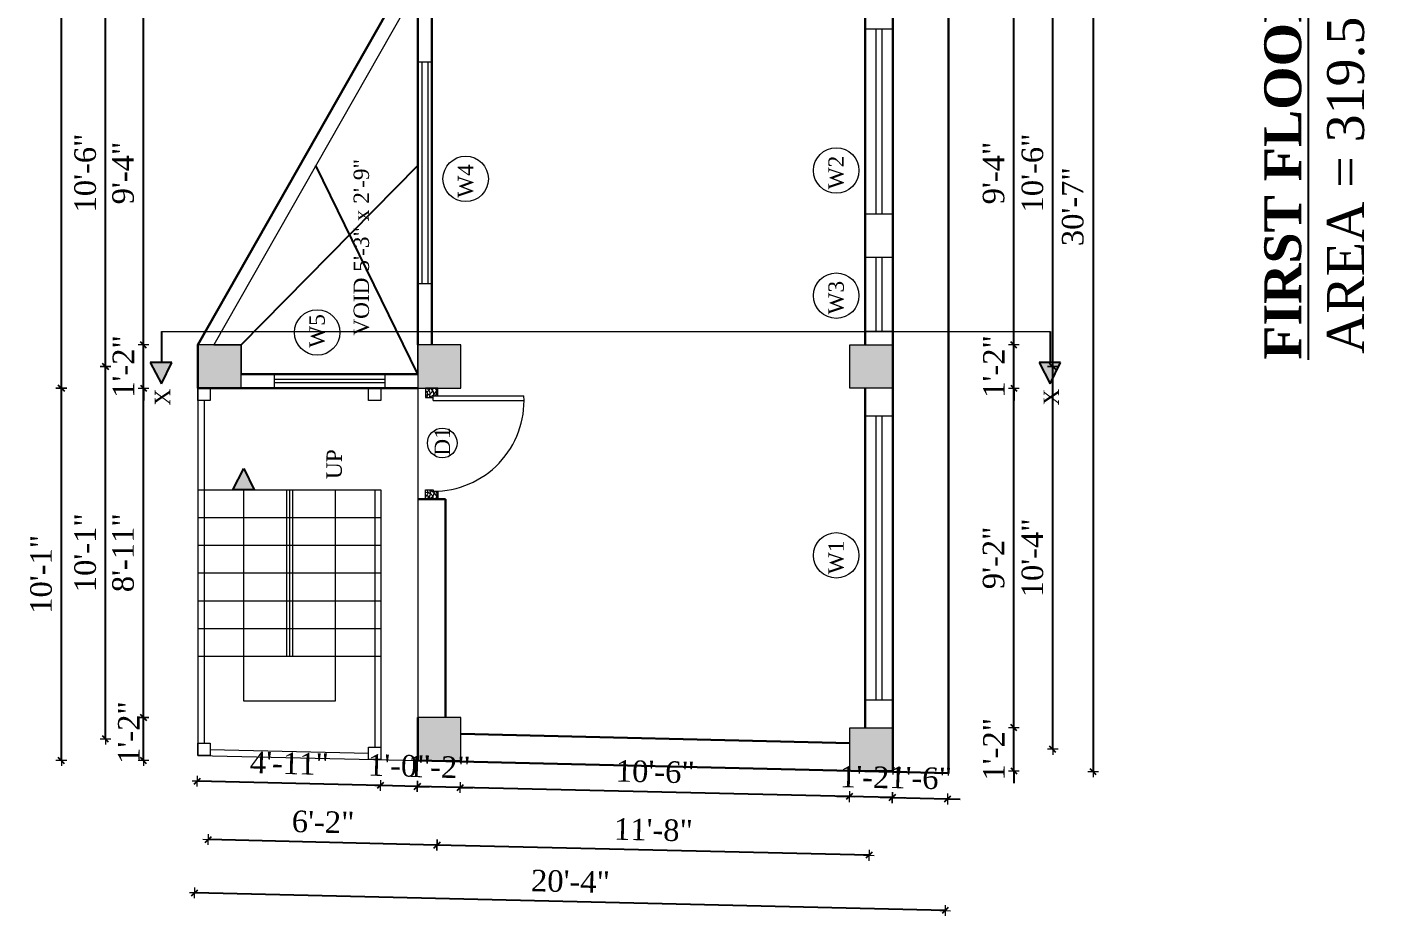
# Model space of a CAD drawing. Header units: inches. Extents: x 151827 to 346502, y -56182 to -23217.
# Drawn here: x 165672.1 to 166110.1, y -24464.6 to -24176.1 of the extents above; entities that cross this region are included whole.
import ezdxf

# ---------------------------------------------------------------- set-up
doc = ezdxf.new("R2010")
doc.units = ezdxf.units.IN
doc.header["$LTSCALE"] = 5
doc.header["$MEASUREMENT"] = 0
for name, color, linetype, lineweight in [('A-WALL', 7, 'Continuous', 9), ('Dimension', 7, 'Continuous', 18), ('DOOR', 62, 'Continuous', 0), ('Dw', 2, 'Continuous', 18)]:
    doc.layers.add(name, color=color, linetype=linetype, lineweight=lineweight)
doc.layers.add('dim line', color=7, linetype='Continuous', lineweight=15, true_color=0xfab2b2)
doc.layers.add('TEXT', color=6, linetype='Continuous')
doc.layers.add('WALL', color=7, linetype='Continuous')
doc.styles.add('ordinary', font='times.ttf')
doc.dimstyles.new('Copy of 96', dxfattribs={"dimtxt": 7, "dimasz": 4, "dimexe": 0.5, "dimexo": 0.5, "dimgap": 3, "dimtad": 1, "dimdec": 1, "dimzin": 11, "dimdsep": 46, "dimlunit": 4, "dimtxsty": 'ordinary', "dimblk": 'OBLIQUE', "dimcen": 0.09, "dimse1": 1, "dimse2": 1, "dimclrt": 6, "dimazin": 0, "dimtfac": 1, "dimtdec": 1, "dimtix": 1, "dimtmove": 2, "dimatfit": 3, "dimldrblk": 'leader', "dimfxl": 0.5, "dimfxlon": 1, "dimtolj": 1, "dimtzin": 0, "dimarcsym": 0})

# ---------------------------------------------------------------- blocks, each defined once
blk = doc.blocks.new('oblique')
at = {"color": 0, "lineweight": -2}
blk.add_line((0.25, 0.25), (-0.25, -0.25), dxfattribs=at)
at = {"layer": 'dim line', "lineweight": 9}
for p, q in [((-0.4375, 0), (0.4375, 0)), ((0, 0.4375), (0, -0.4375))]:
    blk.add_line(p, q, dxfattribs=at)
blk = doc.blocks.new('*D2161')
at = {"layer": 'A-WALL', "color": 0, "lineweight": -2, "ltscale": 5, "transparency": 16777216}
blk.add_line((165798.99, -23988.79), (165741.6, -23988.79), dxfattribs=at)
at = {"layer": 'Defpoints', "color": 0, "ltscale": 5, "transparency": 16777216}
for p in [(165741.6, -23988.79), (165798.99, -24153.67), (165741.6, -24279.24)]:
    blk.add_point(p, dxfattribs=at)
at = {"layer": 'A-WALL', "color": 0, "lineweight": -2, "ltscale": 5, "transparency": 16777216, "xscale": 4, "yscale": 4, "zscale": 4, "rotation": 180}
blk.add_blockref('oblique', (165741.6, -23988.79), dxfattribs=at)
at = {"layer": 'A-WALL', "color": 0, "lineweight": -2, "ltscale": 5, "transparency": 16777216, "xscale": 4, "yscale": 4, "zscale": 4}
blk.add_blockref('oblique', (165798.99, -23988.79), dxfattribs=at)
at = {"layer": 'A-WALL', "color": 6, "ltscale": 5, "transparency": 16777216, "insert": (165770.3, -23982.22), "char_height": 7, "attachment_point": 5, "style": 'ordinary'}
blk.add_mtext('\\A1;4\'-9"', dxfattribs=at)
blk = doc.blocks.new('_OBLIQUE')
at = {"color": 0, "linetype": 'ByBlock'}
blk.add_line((-0.5, -0.5), (0.5, 0.5), dxfattribs=at)
blk = doc.blocks.new('leader')
at = {"layer": 'Dimension'}
for p, q in [((0, -4.33), (0, 4.33)), ((-4.42, 0), (4.42, 0))]:
    blk.add_line(p, q, dxfattribs=at)
blk = doc.blocks.new('*D2162')
at = {"layer": 'A-WALL', "color": 0, "lineweight": -2, "ltscale": 5, "transparency": 16777216}
for p, q in [((165727.6, -23988.79), (165723.6, -23988.79)), ((165741.6, -23988.79), (165727.6, -23988.79)), ((165741.6, -23988.79), (165745.6, -23988.79))]:
    blk.add_line(p, q, dxfattribs=at)
at = {"layer": 'Defpoints', "color": 0, "ltscale": 5, "transparency": 16777216}
for p in [(165727.6, -23988.79), (165727.6, -24279.24), (165741.6, -24279.24)]:
    blk.add_point(p, dxfattribs=at)
at = {"layer": 'A-WALL', "color": 0, "lineweight": -2, "ltscale": 5, "transparency": 16777216, "xscale": 4, "yscale": 4, "zscale": 4}
blk.add_blockref('oblique', (165727.6, -23988.79), dxfattribs=at)
at = {"layer": 'A-WALL', "color": 0, "lineweight": -2, "ltscale": 5, "transparency": 16777216, "xscale": 4, "yscale": 4, "zscale": 4, "rotation": 180}
blk.add_blockref('oblique', (165741.6, -23988.79), dxfattribs=at)
at = {"layer": 'A-WALL', "color": 6, "ltscale": 5, "transparency": 16777216, "insert": (165734.6, -23982.29), "char_height": 7, "attachment_point": 5, "style": 'ordinary'}
blk.add_mtext('\\A1;1\'-2"', dxfattribs=at)
blk = doc.blocks.new('*D2165')
at = {"layer": 'A-WALL', "color": 0, "lineweight": -2, "ltscale": 5, "transparency": 16777216}
blk.add_line((165805.99, -23973.84), (165734.6, -23973.84), dxfattribs=at)
at = {"layer": 'Defpoints', "color": 0, "ltscale": 5, "transparency": 16777216}
for p in [(165734.6, -23973.84), (165805.99, -24160.67), (165734.6, -24286.24)]:
    blk.add_point(p, dxfattribs=at)
at = {"layer": 'A-WALL', "color": 0, "lineweight": -2, "ltscale": 5, "transparency": 16777216, "xscale": 4, "yscale": 4, "zscale": 4, "rotation": 180}
blk.add_blockref('oblique', (165734.6, -23973.84), dxfattribs=at)
at = {"layer": 'A-WALL', "color": 0, "lineweight": -2, "ltscale": 5, "transparency": 16777216, "xscale": 4, "yscale": 4, "zscale": 4}
blk.add_blockref('oblique', (165805.99, -23973.84), dxfattribs=at)
at = {"layer": 'A-WALL', "color": 6, "ltscale": 5, "transparency": 16777216, "insert": (165770.3, -23967.27), "char_height": 7, "attachment_point": 5, "style": 'ordinary'}
blk.add_mtext('\\A1;5\'-11"', dxfattribs=at)
blk = doc.blocks.new('*D2166')
at = {"layer": 'A-WALL', "color": 0, "lineweight": -2, "ltscale": 50, "transparency": 16777216}
blk.add_line((165709.88, -24414.12), (165709.88, -24400.12), dxfattribs=at)
at = {"layer": 'Defpoints', "color": 0, "ltscale": 50, "transparency": 16777216}
for p in [(165709.88, -24400.12), (165798.99, -24400.12), (165798.99, -24414.12)]:
    blk.add_point(p, dxfattribs=at)
at = {"layer": 'A-WALL', "color": 0, "lineweight": -2, "ltscale": 50, "transparency": 16777216, "xscale": 4, "yscale": 4, "zscale": 4}
for p, rotation in [((165709.88, -24400.12), 90), ((165709.88, -24414.12), 270)]:
    blk.add_blockref('oblique', p, dxfattribs=dict(at, rotation=rotation))
at = {"layer": 'A-WALL', "color": 6, "ltscale": 50, "transparency": 16777216, "insert": (165705.13, -24405.03), "char_height": 7, "attachment_point": 5, "rotation": 90, "style": 'ordinary'}
blk.add_mtext('\\A1;1\'-2"', dxfattribs=at)
blk = doc.blocks.new('*D2167')
at = {"layer": 'A-WALL', "color": 0, "lineweight": -2, "ltscale": 5, "transparency": 16777216}
blk.add_line((165709.88, -24400.12), (165709.88, -24293.24), dxfattribs=at)
at = {"layer": 'Defpoints', "color": 0, "ltscale": 5, "transparency": 16777216}
for p in [(165709.88, -24293.24), (165727.6, -24293.24), (165798.99, -24400.12)]:
    blk.add_point(p, dxfattribs=at)
at = {"layer": 'A-WALL', "color": 0, "lineweight": -2, "ltscale": 5, "transparency": 16777216, "xscale": 4, "yscale": 4, "zscale": 4}
for p, rotation in [((165709.88, -24293.24), 90), ((165709.88, -24400.12), 270)]:
    blk.add_blockref('oblique', p, dxfattribs=dict(at, rotation=rotation))
at = {"layer": 'A-WALL', "color": 6, "ltscale": 5, "transparency": 16777216, "insert": (165703.31, -24346.68), "char_height": 7, "attachment_point": 5, "rotation": 90, "style": 'ordinary'}
blk.add_mtext('\\A1;8\'-11"', dxfattribs=at)
blk = doc.blocks.new('*D2168')
at = {"layer": 'A-WALL', "color": 0, "lineweight": -2, "ltscale": 5, "transparency": 16777216}
for p, q in [((165709.88, -24279.24), (165709.88, -24275.24)), ((165709.88, -24293.24), (165709.88, -24279.24)), ((165709.88, -24293.24), (165709.88, -24297.24))]:
    blk.add_line(p, q, dxfattribs=at)
at = {"layer": 'Defpoints', "color": 0, "ltscale": 5, "transparency": 16777216}
for p in [(165709.88, -24279.24), (165727.6, -24279.24), (165727.6, -24293.24)]:
    blk.add_point(p, dxfattribs=at)
at = {"layer": 'A-WALL', "color": 0, "lineweight": -2, "ltscale": 5, "transparency": 16777216, "xscale": 4, "yscale": 4, "zscale": 4}
for p, rotation in [((165709.88, -24279.24), 270), ((165709.88, -24293.24), 90)]:
    blk.add_blockref('oblique', p, dxfattribs=dict(at, rotation=rotation))
at = {"layer": 'A-WALL', "color": 6, "ltscale": 5, "transparency": 16777216, "insert": (165703.38, -24286.24), "char_height": 7, "attachment_point": 5, "rotation": 90, "style": 'ordinary'}
blk.add_mtext('\\A1;1\'-2"', dxfattribs=at)
blk = doc.blocks.new('*D2169')
at = {"layer": 'A-WALL', "color": 0, "lineweight": -2, "ltscale": 5, "transparency": 16777216}
blk.add_line((165709.88, -24279.24), (165709.88, -24167.67), dxfattribs=at)
at = {"layer": 'Defpoints', "color": 0, "ltscale": 5, "transparency": 16777216}
for p in [(165709.88, -24167.67), (165798.99, -24167.67), (165727.6, -24279.24)]:
    blk.add_point(p, dxfattribs=at)
at = {"layer": 'A-WALL', "color": 0, "lineweight": -2, "ltscale": 5, "transparency": 16777216, "xscale": 4, "yscale": 4, "zscale": 4}
for p, rotation in [((165709.88, -24167.67), 90), ((165709.88, -24279.24), 270)]:
    blk.add_blockref('oblique', p, dxfattribs=dict(at, rotation=rotation))
at = {"layer": 'A-WALL', "color": 6, "ltscale": 5, "transparency": 16777216, "insert": (165703.3, -24223.45), "char_height": 7, "attachment_point": 5, "rotation": 90, "style": 'ordinary'}
blk.add_mtext('\\A1;9\'-4"', dxfattribs=at)
blk = doc.blocks.new('*D2173')
at = {"layer": 'A-WALL', "color": 0, "lineweight": -2, "ltscale": 5, "transparency": 16777216}
blk.add_line((165697.56, -24407.12), (165697.56, -24286.24), dxfattribs=at)
at = {"layer": 'Defpoints', "color": 0, "ltscale": 5, "transparency": 16777216}
for p in [(165697.56, -24286.24), (165805.99, -24286.24), (165805.99, -24407.12)]:
    blk.add_point(p, dxfattribs=at)
at = {"layer": 'A-WALL', "color": 0, "lineweight": -2, "ltscale": 5, "transparency": 16777216, "xscale": 4, "yscale": 4, "zscale": 4}
for p, rotation in [((165697.56, -24286.24), 90), ((165697.56, -24407.12), 270)]:
    blk.add_blockref('oblique', p, dxfattribs=dict(at, rotation=rotation))
at = {"layer": 'A-WALL', "color": 6, "ltscale": 5, "transparency": 16777216, "insert": (165691, -24346.68), "char_height": 7, "attachment_point": 5, "rotation": 90, "style": 'ordinary'}
blk.add_mtext('\\A1;10\'-1"', dxfattribs=at)
blk = doc.blocks.new('*D2174')
at = {"layer": 'A-WALL', "color": 0, "lineweight": -2, "ltscale": 5, "transparency": 16777216}
blk.add_line((165697.56, -24286.24), (165697.56, -24160.67), dxfattribs=at)
at = {"layer": 'Defpoints', "color": 0, "ltscale": 5, "transparency": 16777216}
for p in [(165697.56, -24160.67), (165805.99, -24160.67), (165805.99, -24286.24)]:
    blk.add_point(p, dxfattribs=at)
at = {"layer": 'A-WALL', "color": 0, "lineweight": -2, "ltscale": 5, "transparency": 16777216, "xscale": 4, "yscale": 4, "zscale": 4}
for p, rotation in [((165697.56, -24160.67), 90), ((165697.56, -24286.24), 270)]:
    blk.add_blockref('oblique', p, dxfattribs=dict(at, rotation=rotation))
at = {"layer": 'A-WALL', "color": 6, "ltscale": 5, "transparency": 16777216, "insert": (165691, -24223.45), "char_height": 7, "attachment_point": 5, "rotation": 90, "style": 'ordinary'}
blk.add_mtext('\\A1;10\'-6"', dxfattribs=at)
blk = doc.blocks.new('*D2176')
at = {"layer": 'A-WALL', "color": 0, "lineweight": -2, "ltscale": 5, "transparency": 16777216}
blk.add_line((165683.23, -24414.12), (165683.23, -24293.24), dxfattribs=at)
at = {"layer": 'Defpoints', "color": 0, "ltscale": 5, "transparency": 16777216}
for p in [(165683.23, -24293.24), (165727.6, -24293.24), (165798.99, -24414.12)]:
    blk.add_point(p, dxfattribs=at)
at = {"layer": 'A-WALL', "color": 0, "lineweight": -2, "ltscale": 5, "transparency": 16777216, "xscale": 4, "yscale": 4, "zscale": 4}
for p, rotation in [((165683.23, -24293.24), 90), ((165683.23, -24414.12), 270)]:
    blk.add_blockref('oblique', p, dxfattribs=dict(at, rotation=rotation))
at = {"layer": 'A-WALL', "color": 6, "ltscale": 5, "transparency": 16777216, "insert": (165676.67, -24353.68), "char_height": 7, "attachment_point": 5, "rotation": 90, "style": 'ordinary'}
blk.add_mtext('\\A1;10\'-1"', dxfattribs=at)
blk = doc.blocks.new('*D2177')
at = {"layer": 'A-WALL', "color": 0, "lineweight": -2, "ltscale": 5, "transparency": 16777216}
blk.add_line((165683.23, -24293.24), (165683.23, -24005.42), dxfattribs=at)
at = {"layer": 'Defpoints', "color": 0, "ltscale": 5, "transparency": 16777216}
for p in [(165683.23, -24005.42), (165883.26, -24005.42), (165727.6, -24293.24)]:
    blk.add_point(p, dxfattribs=at)
at = {"layer": 'A-WALL', "color": 0, "lineweight": -2, "ltscale": 5, "transparency": 16777216, "xscale": 4, "yscale": 4, "zscale": 4}
for p, rotation in [((165683.23, -24005.42), 90), ((165683.23, -24293.24), 270)]:
    blk.add_blockref('oblique', p, dxfattribs=dict(at, rotation=rotation))
at = {"layer": 'A-WALL', "color": 6, "ltscale": 5, "transparency": 16777216, "insert": (165676.67, -24149.33), "char_height": 7, "attachment_point": 5, "rotation": 90, "style": 'ordinary'}
blk.add_mtext('\\A1;24\'-0"', dxfattribs=at)
blk = doc.blocks.new('*D2179')
at = {"layer": 'A-WALL', "color": 0, "lineweight": -2, "ltscale": 5, "transparency": 16777216}
blk.add_line((165883.26, -23959.88), (165727.6, -23959.88), dxfattribs=at)
at = {"layer": 'Defpoints', "color": 0, "ltscale": 5, "transparency": 16777216}
for p in [(165727.6, -23959.88), (165883.26, -24005.42), (165727.6, -24279.24)]:
    blk.add_point(p, dxfattribs=at)
at = {"layer": 'A-WALL', "color": 0, "lineweight": -2, "ltscale": 5, "transparency": 16777216, "xscale": 4, "yscale": 4, "zscale": 4, "rotation": 180}
blk.add_blockref('oblique', (165727.6, -23959.88), dxfattribs=at)
at = {"layer": 'A-WALL', "color": 0, "lineweight": -2, "ltscale": 5, "transparency": 16777216, "xscale": 4, "yscale": 4, "zscale": 4}
blk.add_blockref('oblique', (165883.26, -23959.88), dxfattribs=at)
at = {"layer": 'A-WALL', "color": 6, "ltscale": 5, "transparency": 16777216, "insert": (165805.43, -23953.32), "char_height": 7, "attachment_point": 5, "style": 'ordinary'}
blk.add_mtext('\\A1;13\'-0"', dxfattribs=at)
blk = doc.blocks.new('*D2180')
at = {"layer": 'A-WALL', "color": 0, "lineweight": -2, "ltscale": 50, "transparency": 16777216}
for p, q in [((165992.52, -24403.45), (165992.52, -24399.45)), ((165992.52, -24417.45), (165992.52, -24403.45)), ((165992.52, -24417.45), (165992.52, -24421.45))]:
    blk.add_line(p, q, dxfattribs=at)
at = {"layer": 'Defpoints', "color": 0, "ltscale": 50, "transparency": 16777216}
for p in [(165953.27, -24403.45), (165992.52, -24403.45), (165953.27, -24417.45)]:
    blk.add_point(p, dxfattribs=at)
at = {"layer": 'A-WALL', "color": 0, "lineweight": -2, "ltscale": 50, "transparency": 16777216, "xscale": 4, "yscale": 4, "zscale": 4}
for p, rotation in [((165992.52, -24403.45), 270), ((165992.52, -24417.45), 90)]:
    blk.add_blockref('oblique', p, dxfattribs=dict(at, rotation=rotation))
at = {"layer": 'A-WALL', "color": 6, "ltscale": 50, "transparency": 16777216, "insert": (165986.02, -24410.45), "char_height": 7, "attachment_point": 5, "rotation": 90, "style": 'ordinary'}
blk.add_mtext('\\A1;1\'-2"', dxfattribs=at)
blk = doc.blocks.new('*D2181')
at = {"layer": 'A-WALL', "color": 0, "lineweight": -2, "ltscale": 5, "transparency": 16777216}
blk.add_line((165992.52, -24403.45), (165992.52, -24293.24), dxfattribs=at)
at = {"layer": 'Defpoints', "color": 0, "ltscale": 5, "transparency": 16777216}
for p in [(165953.27, -24293.24), (165992.52, -24293.24), (165953.27, -24403.45)]:
    blk.add_point(p, dxfattribs=at)
at = {"layer": 'A-WALL', "color": 0, "lineweight": -2, "ltscale": 5, "transparency": 16777216, "xscale": 4, "yscale": 4, "zscale": 4}
for p, rotation in [((165992.52, -24293.24), 90), ((165992.52, -24403.45), 270)]:
    blk.add_blockref('oblique', p, dxfattribs=dict(at, rotation=rotation))
at = {"layer": 'A-WALL', "color": 6, "ltscale": 5, "transparency": 16777216, "insert": (165985.95, -24348.34), "char_height": 7, "attachment_point": 5, "rotation": 90, "style": 'ordinary'}
blk.add_mtext('\\A1;9\'-2"', dxfattribs=at)
blk = doc.blocks.new('*D2182')
at = {"layer": 'A-WALL', "color": 0, "lineweight": -2, "ltscale": 5, "transparency": 16777216}
for p, q in [((165992.52, -24279.24), (165992.52, -24275.24)), ((165992.52, -24293.24), (165992.52, -24279.24)), ((165992.52, -24293.24), (165992.52, -24297.24))]:
    blk.add_line(p, q, dxfattribs=at)
at = {"layer": 'Defpoints', "color": 0, "ltscale": 5, "transparency": 16777216}
for p in [(165953.27, -24279.24), (165992.52, -24279.24), (165953.27, -24293.24)]:
    blk.add_point(p, dxfattribs=at)
at = {"layer": 'A-WALL', "color": 0, "lineweight": -2, "ltscale": 5, "transparency": 16777216, "xscale": 4, "yscale": 4, "zscale": 4}
for p, rotation in [((165992.52, -24279.24), 270), ((165992.52, -24293.24), 90)]:
    blk.add_blockref('oblique', p, dxfattribs=dict(at, rotation=rotation))
at = {"layer": 'A-WALL', "color": 6, "ltscale": 5, "transparency": 16777216, "insert": (165986.02, -24286.24), "char_height": 7, "attachment_point": 5, "rotation": 90, "style": 'ordinary'}
blk.add_mtext('\\A1;1\'-2"', dxfattribs=at)
blk = doc.blocks.new('*D2183')
at = {"layer": 'A-WALL', "color": 0, "lineweight": -2, "ltscale": 5, "transparency": 16777216}
blk.add_line((165992.52, -24279.24), (165992.52, -24167.67), dxfattribs=at)
at = {"layer": 'Defpoints', "color": 0, "ltscale": 5, "transparency": 16777216}
for p in [(165953.27, -24167.67), (165992.52, -24167.67), (165953.27, -24279.24)]:
    blk.add_point(p, dxfattribs=at)
at = {"layer": 'A-WALL', "color": 0, "lineweight": -2, "ltscale": 5, "transparency": 16777216, "xscale": 4, "yscale": 4, "zscale": 4}
for p, rotation in [((165992.52, -24167.67), 90), ((165992.52, -24279.24), 270)]:
    blk.add_blockref('oblique', p, dxfattribs=dict(at, rotation=rotation))
at = {"layer": 'A-WALL', "color": 6, "ltscale": 5, "transparency": 16777216, "insert": (165985.95, -24223.45), "char_height": 7, "attachment_point": 5, "rotation": 90, "style": 'ordinary'}
blk.add_mtext('\\A1;9\'-4"', dxfattribs=at)
blk = doc.blocks.new('*D2190')
at = {"layer": 'A-WALL', "color": 0, "lineweight": -2, "ltscale": 5, "transparency": 16777216}
blk.add_line((166005.14, -24410.45), (166005.14, -24286.24), dxfattribs=at)
at = {"layer": 'Defpoints', "color": 0, "ltscale": 5, "transparency": 16777216}
for p in [(165946.27, -24286.24), (166005.14, -24286.24), (165946.27, -24410.45)]:
    blk.add_point(p, dxfattribs=at)
at = {"layer": 'A-WALL', "color": 0, "lineweight": -2, "ltscale": 5, "transparency": 16777216, "xscale": 4, "yscale": 4, "zscale": 4}
for p, rotation in [((166005.14, -24286.24), 90), ((166005.14, -24410.45), 270)]:
    blk.add_blockref('oblique', p, dxfattribs=dict(at, rotation=rotation))
at = {"layer": 'A-WALL', "color": 6, "ltscale": 5, "transparency": 16777216, "insert": (165998.58, -24348.34), "char_height": 7, "attachment_point": 5, "rotation": 90, "style": 'ordinary'}
blk.add_mtext('\\A1;10\'-4"', dxfattribs=at)
blk = doc.blocks.new('*D2192')
at = {"layer": 'A-WALL', "color": 0, "lineweight": -2, "ltscale": 5, "transparency": 16777216}
blk.add_line((166005.14, -24286.24), (166005.14, -24160.67), dxfattribs=at)
at = {"layer": 'Defpoints', "color": 0, "ltscale": 5, "transparency": 16777216}
for p in [(165946.27, -24160.67), (166005.14, -24160.67), (165946.27, -24286.24)]:
    blk.add_point(p, dxfattribs=at)
at = {"layer": 'A-WALL', "color": 0, "lineweight": -2, "ltscale": 5, "transparency": 16777216, "xscale": 4, "yscale": 4, "zscale": 4}
for p, rotation in [((166005.14, -24160.67), 90), ((166005.14, -24286.24), 270)]:
    blk.add_blockref('oblique', p, dxfattribs=dict(at, rotation=rotation))
at = {"layer": 'A-WALL', "color": 6, "ltscale": 5, "transparency": 16777216, "insert": (165998.58, -24223.45), "char_height": 7, "attachment_point": 5, "rotation": 90, "style": 'ordinary'}
blk.add_mtext('\\A1;10\'-6"', dxfattribs=at)
blk = doc.blocks.new('*D2194')
at = {"layer": 'A-WALL', "color": 0, "lineweight": -2, "ltscale": 5, "transparency": 16777216}
blk.add_line((166018.24, -24050.98), (166018.24, -24417.78), dxfattribs=at)
at = {"layer": 'Defpoints', "color": 0, "ltscale": 5, "transparency": 16777216}
for p in [(165953.27, -24050.98), (165953.27, -24417.78), (166018.24, -24417.78)]:
    blk.add_point(p, dxfattribs=at)
at = {"layer": 'A-WALL', "color": 0, "lineweight": -2, "ltscale": 5, "transparency": 16777216, "xscale": 4, "yscale": 4, "zscale": 4}
for p, rotation in [((166018.24, -24050.98), 90), ((166018.24, -24417.78), 270)]:
    blk.add_blockref('oblique', p, dxfattribs=dict(at, rotation=rotation))
at = {"layer": 'A-WALL', "color": 6, "ltscale": 5, "transparency": 16777216, "insert": (166011.67, -24234.38), "char_height": 7, "attachment_point": 5, "rotation": 90, "style": 'ordinary'}
blk.add_mtext('\\A1;30\'-7"', dxfattribs=at)
blk = doc.blocks.new('*D2196')
at = {"layer": 'A-WALL', "color": 0, "lineweight": -2, "ltscale": 50, "transparency": 16777216}
for p, q in [((165939.07, -24425.81), (165935.07, -24425.72)), ((165953.07, -24426.14), (165939.07, -24425.81)), ((165953.07, -24426.14), (165957.07, -24426.24))]:
    blk.add_line(p, q, dxfattribs=at)
at = {"layer": 'Defpoints', "color": 0, "ltscale": 50, "transparency": 16777216}
for p in [(165939.27, -24417.45), (165953.27, -24417.78), (165939.07, -24425.81)]:
    blk.add_point(p, dxfattribs=at)
at = {"layer": 'A-WALL', "color": 0, "lineweight": -2, "ltscale": 50, "transparency": 16777216, "xscale": 4, "yscale": 4, "zscale": 4}
for p, rotation in [((165939.07, -24425.81), 358.6423816929428), ((165953.07, -24426.14), 178.6423816929429)]:
    blk.add_blockref('oblique', p, dxfattribs=dict(at, rotation=rotation))
at = {"layer": 'A-WALL', "color": 6, "ltscale": 50, "transparency": 16777216, "insert": (165946.23, -24419.48), "char_height": 7, "attachment_point": 5, "rotation": 358.6424, "style": 'ordinary'}
blk.add_mtext('\\A1;1\'-2"', dxfattribs=at)
blk = doc.blocks.new('*D2197')
at = {"layer": 'A-WALL', "color": 0, "lineweight": -2, "ltscale": 5, "transparency": 16777216}
blk.add_line((165939.07, -24425.81), (165812.78, -24422.82), dxfattribs=at)
at = {"layer": 'Defpoints', "color": 0, "ltscale": 5, "transparency": 16777216}
for p in [(165812.99, -24414.12), (165939.27, -24417.45), (165812.78, -24422.82)]:
    blk.add_point(p, dxfattribs=at)
at = {"layer": 'A-WALL', "color": 0, "lineweight": -2, "ltscale": 5, "transparency": 16777216, "xscale": 4, "yscale": 4, "zscale": 4}
for p, rotation in [((165812.78, -24422.82), 178.6423816934182), ((165939.07, -24425.81), 358.6423816934182)]:
    blk.add_blockref('oblique', p, dxfattribs=dict(at, rotation=rotation))
at = {"layer": 'A-WALL', "color": 6, "ltscale": 5, "transparency": 16777216, "insert": (165876.08, -24417.76), "char_height": 7, "attachment_point": 5, "rotation": 358.6424, "style": 'ordinary'}
blk.add_mtext('\\A1;10\'-6"', dxfattribs=at)
blk = doc.blocks.new('*D2198')
at = {"layer": 'A-WALL', "color": 0, "lineweight": -2, "ltscale": 5, "transparency": 16777216}
for p, q in [((165798.79, -24422.49), (165794.79, -24422.39)), ((165812.78, -24422.82), (165798.79, -24422.49)), ((165812.78, -24422.82), (165816.78, -24422.91))]:
    blk.add_line(p, q, dxfattribs=at)
at = {"layer": 'Defpoints', "color": 0, "ltscale": 5, "transparency": 16777216}
for p in [(165798.99, -24414.12), (165812.99, -24414.12), (165798.79, -24422.49)]:
    blk.add_point(p, dxfattribs=at)
at = {"layer": 'A-WALL', "color": 0, "lineweight": -2, "ltscale": 5, "transparency": 16777216, "xscale": 4, "yscale": 4, "zscale": 4}
for p, rotation in [((165798.79, -24422.49), 358.6423816934182), ((165812.78, -24422.82), 178.6423816934182)]:
    blk.add_blockref('oblique', p, dxfattribs=dict(at, rotation=rotation))
at = {"layer": 'A-WALL', "color": 6, "ltscale": 5, "transparency": 16777216, "insert": (165805.94, -24416.16), "char_height": 7, "attachment_point": 5, "rotation": 358.6424, "style": 'ordinary'}
blk.add_mtext('\\A1;1\'-2"', dxfattribs=at)
blk = doc.blocks.new('*D2199')
at = {"layer": 'A-WALL', "color": 0, "lineweight": -2, "ltscale": 5, "transparency": 16777216}
blk.add_line((165945.45, -24444.85), (165805.17, -24441.52), dxfattribs=at)
at = {"layer": 'Defpoints', "color": 0, "ltscale": 5, "transparency": 16777216}
for p in [(165805.99, -24407.12), (165946.27, -24410.45), (165805.17, -24441.52)]:
    blk.add_point(p, dxfattribs=at)
at = {"layer": 'A-WALL', "color": 0, "lineweight": -2, "ltscale": 5, "transparency": 16777216, "xscale": 4, "yscale": 4, "zscale": 4}
for p, rotation in [((165805.17, -24441.52), 178.6423816929977), ((165945.45, -24444.85), 358.6423816929977)]:
    blk.add_blockref('oblique', p, dxfattribs=dict(at, rotation=rotation))
at = {"layer": 'A-WALL', "color": 6, "ltscale": 5, "transparency": 16777216, "insert": (165875.47, -24436.63), "char_height": 7, "attachment_point": 5, "rotation": 358.6424, "style": 'ordinary'}
blk.add_mtext('\\A1;11\'-8"', dxfattribs=at)
blk = doc.blocks.new('*D2200')
at = {"layer": 'A-WALL', "color": 0, "lineweight": -2, "ltscale": 5, "transparency": 16777216}
for p, q in [((165786.79, -24422.2), (165782.79, -24422.11)), ((165798.79, -24422.49), (165786.79, -24422.2)), ((165798.79, -24422.49), (165802.79, -24422.58))]:
    blk.add_line(p, q, dxfattribs=at)
at = {"layer": 'Defpoints', "color": 0, "ltscale": 5, "transparency": 16777216}
for p in [(165786.99, -24413.84), (165798.99, -24414.12), (165786.79, -24422.2)]:
    blk.add_point(p, dxfattribs=at)
at = {"layer": 'A-WALL', "color": 0, "lineweight": -2, "ltscale": 5, "transparency": 16777216, "xscale": 4, "yscale": 4, "zscale": 4}
for p, rotation in [((165786.79, -24422.2), 358.6423816934182), ((165798.79, -24422.49), 178.6423816934182)]:
    blk.add_blockref('oblique', p, dxfattribs=dict(at, rotation=rotation))
at = {"layer": 'A-WALL', "color": 6, "ltscale": 5, "transparency": 16777216, "insert": (165792.94, -24415.79), "char_height": 7, "attachment_point": 5, "rotation": 358.6424, "style": 'ordinary'}
blk.add_mtext('\\A1;1\'-0"', dxfattribs=at)
blk = doc.blocks.new('*D2201')
at = {"layer": 'A-WALL', "color": 0, "lineweight": -2, "ltscale": 5, "transparency": 16777216}
for p, q in [((165953.07, -24426.14), (165949.07, -24426.05)), ((165953.07, -24426.14), (165971.07, -24426.57)), ((165971.07, -24426.57), (165975.07, -24426.67))]:
    blk.add_line(p, q, dxfattribs=at)
at = {"layer": 'Defpoints', "color": 0, "ltscale": 5, "transparency": 16777216}
for p in [(165953.27, -24417.78), (165971.27, -24418.2), (165971.07, -24426.57)]:
    blk.add_point(p, dxfattribs=at)
at = {"layer": 'A-WALL', "color": 0, "lineweight": -2, "ltscale": 5, "transparency": 16777216, "xscale": 4, "yscale": 4, "zscale": 4}
for p, rotation in [((165953.07, -24426.14), 358.6423816934182), ((165971.07, -24426.57), 178.6423816934182)]:
    blk.add_blockref('oblique', p, dxfattribs=dict(at, rotation=rotation))
at = {"layer": 'A-WALL', "color": 6, "ltscale": 5, "transparency": 16777216, "insert": (165962.23, -24419.8), "char_height": 7, "attachment_point": 5, "rotation": 358.6424, "style": 'ordinary'}
blk.add_mtext('\\A1;1\'-6"', dxfattribs=at)
blk = doc.blocks.new('*D2202')
at = {"layer": 'A-WALL', "color": 0, "lineweight": -2, "ltscale": 5, "transparency": 16777216}
blk.add_line((165805.17, -24441.52), (165730.97, -24439.76), dxfattribs=at)
at = {"layer": 'Defpoints', "color": 0, "ltscale": 5, "transparency": 16777216}
for p in [(165734.6, -24286.24), (165805.99, -24407.12), (165730.97, -24439.76)]:
    blk.add_point(p, dxfattribs=at)
at = {"layer": 'A-WALL', "color": 0, "lineweight": -2, "ltscale": 5, "transparency": 16777216, "xscale": 4, "yscale": 4, "zscale": 4}
for p, rotation in [((165730.97, -24439.76), 178.6423816934182), ((165805.17, -24441.52), 358.6423816934182)]:
    blk.add_blockref('oblique', p, dxfattribs=dict(at, rotation=rotation))
at = {"layer": 'A-WALL', "color": 6, "ltscale": 5, "transparency": 16777216, "insert": (165768.22, -24434.08), "char_height": 7, "attachment_point": 5, "rotation": 358.6424, "style": 'ordinary'}
blk.add_mtext('\\A1;6\'-2"', dxfattribs=at)
blk = doc.blocks.new('*D2203')
at = {"layer": 'A-WALL', "color": 0, "lineweight": -2, "ltscale": 5, "transparency": 16777216}
blk.add_line((165970.21, -24462.8), (165726.55, -24457.03), dxfattribs=at)
at = {"layer": 'Defpoints', "color": 0, "ltscale": 5, "transparency": 16777216}
for p in [(165727.6, -24412.43), (165971.27, -24418.2), (165726.55, -24457.03)]:
    blk.add_point(p, dxfattribs=at)
at = {"layer": 'A-WALL', "color": 0, "lineweight": -2, "ltscale": 5, "transparency": 16777216, "xscale": 4, "yscale": 4, "zscale": 4}
for p, rotation in [((165726.55, -24457.03), 178.6423816934182), ((165970.21, -24462.8), 358.6423816934182)]:
    blk.add_blockref('oblique', p, dxfattribs=dict(at, rotation=rotation))
at = {"layer": 'A-WALL', "color": 6, "ltscale": 5, "transparency": 16777216, "insert": (165848.53, -24453.36), "char_height": 7, "attachment_point": 5, "rotation": 358.6424, "style": 'ordinary'}
blk.add_mtext('\\A1;20\'-4"', dxfattribs=at)
blk = doc.blocks.new('*D2204')
at = {"layer": 'A-WALL', "color": 0, "lineweight": -2, "ltscale": 5, "transparency": 16777216}
blk.add_line((165786.79, -24422.2), (165727.41, -24420.8), dxfattribs=at)
at = {"layer": 'Defpoints', "color": 0, "ltscale": 5, "transparency": 16777216}
for p in [(165727.6, -24412.43), (165786.99, -24413.84), (165727.41, -24420.8)]:
    blk.add_point(p, dxfattribs=at)
at = {"layer": 'A-WALL', "color": 0, "lineweight": -2, "ltscale": 5, "transparency": 16777216, "xscale": 4, "yscale": 4, "zscale": 4}
for p, rotation in [((165727.41, -24420.8), 178.6423816934182), ((165786.79, -24422.2), 358.6423816934182)]:
    blk.add_blockref('oblique', p, dxfattribs=dict(at, rotation=rotation))
at = {"layer": 'A-WALL', "color": 6, "ltscale": 5, "transparency": 16777216, "insert": (165757.25, -24415), "char_height": 7, "attachment_point": 5, "rotation": 358.6424, "style": 'ordinary'}
blk.add_mtext('\\A1;4\'-11"', dxfattribs=at)
blk = doc.blocks.new('A$C27B36B59')
at = {"layer": 'DOOR'}
for p, q in [((0, 4), (0, 0)), ((2.5, 4), (0, 4)), ((0, 0), (3, 0)), ((2.5, 2.5), (2.5, 4)), ((3, 2.5), (2.5, 2.5)), ((3, 0), (3, 2.5))]:
    blk.add_line(p, q, dxfattribs=at)
for centre, radius, start, end in [((-1.4, -0.54), 4.75, 22.1411, 72.838), ((1.34, 2.09), 1.64, 45.138, 144.8948), ((2.21, 0.3), 2.49, 83.3149, 152.658), ((0.13, 0.37), 2.05, 349.4875, 93.6805), ((1.96, -0.47), 2.01, 58.7447, 166.495), ((-0.06, 0.32), 1.13, 343.542, 86.947), ((2.08, -0.4), 1.17, 38.2816, 160.1519)]:
    blk.add_arc(centre, radius, start, end, dxfattribs=at)
blk = doc.blocks.new('D2')
at = {"layer": 'DOOR'}
for p, q in [((74473.95, 24047.59), (74473.95, 24018.09)), ((74473.95, 24047.59), (74475.45, 24047.59)), ((74475.45, 24047.59), (74475.45, 24018.13))]:
    blk.add_line(p, q, dxfattribs=at)
blk.add_arc((74473.95, 24047.59), 29.5, 180, 272.9146, dxfattribs=at)
at = {"layer": 'DOOR', "xscale": -1, "rotation": 180}
blk.add_blockref('A$C27B36B59', (74441.95, 24050.09), dxfattribs=at)
at = {"layer": 'DOOR', "rotation": 180}
blk.add_blockref('A$C27B36B59', (74477.95, 24050.09), dxfattribs=at)

msp = doc.modelspace()

# ---------------------------------------------------------------- hatches: boundary and pattern name
at = {"ltscale": 5}
for points in [[(165719.13, -24284.95), (165712.12, -24284.95), (165715.7, -24291.83)], [(166007.7, -24284.95), (166000.68, -24284.95), (166004.27, -24291.83)], [(165745.88, -24326.24), (165738.87, -24326.24), (165742.45, -24319.35)]]:
    msp.add_hatch(color=256, dxfattribs=at).paths.add_polyline_path(points)
at = {"layer": 'WALL', "linetype": 'ByBlock', "ltscale": 5, "true_color": 0xf8991e}
h = msp.add_hatch(color=30, dxfattribs=at)
h.dxf.hatch_style = 1
h.paths.add_polyline_path([(165741.6, -24293.24), (165741.6, -24279.24), (165727.6, -24279.24), (165727.6, -24293.24)])
h = msp.add_hatch(color=30, dxfattribs=at)
h.dxf.hatch_style = 1
h.paths.add_polyline_path([(165812.99, -24293.24), (165812.99, -24279.24), (165798.99, -24279.24), (165798.99, -24293.24)])
h = msp.add_hatch(color=30, dxfattribs=at)
h.dxf.hatch_style = 1
h.paths.add_polyline_path([(165939.27, -24293.24), (165953.27, -24293.24), (165953.27, -24279.24), (165939.27, -24279.24)])
h = msp.add_hatch(color=30, dxfattribs=at)
h.dxf.hatch_style = 1
h.paths.add_polyline_path([(165812.99, -24414.12), (165812.99, -24400.12), (165798.99, -24400.12), (165798.99, -24414.12)])
h = msp.add_hatch(color=30, dxfattribs=at)
h.dxf.hatch_style = 1
h.paths.add_polyline_path([(165939.27, -24417.45), (165953.27, -24417.45), (165953.27, -24403.45), (165939.27, -24403.45)])

# ---------------------------------------------------------------- linework, layer by layer
at = {"ltscale": 5}
for p, q in [((165715.7, -24274.85, -72.71), (165715.7, -24284.95, -72.71)), ((166004.27, -24274.85, -72.71), (166004.27, -24284.95, -72.71)), ((165719.13, -24284.95, -72.71), (165712.12, -24284.95, -72.71)), ((165712.12, -24284.95, -72.71), (165715.7, -24291.83, -72.71)), ((165715.7, -24291.83, -72.71), (165719.13, -24284.95, -72.71)), ((166007.7, -24284.95, -72.71), (166000.68, -24284.95, -72.71)), ((166000.68, -24284.95, -72.71), (166004.27, -24291.83, -72.71)), ((166004.27, -24291.83, -72.71), (166007.7, -24284.95, -72.71)), ((165738.87, -24326.24, -72.71), (165742.45, -24319.35, -72.71)), ((165742.45, -24319.35, -72.71), (165745.88, -24326.24, -72.71)), ((165745.88, -24326.24, -72.71), (165738.87, -24326.24, -72.71))]:
    msp.add_line(p, q, dxfattribs=at)
at = {"layer": 'A-WALL', "lineweight": 30}
for p, q in [((165953.27, -24050.66, -72.71), (165953.27, -24417.78, -72.71)), ((165971.27, -24062.29, -72.71), (165971.27, -24418.2, -72.71)), ((165727.6, -24279.24, -72.71), (165798.99, -24153.67, -72.71)), ((165803.49, -24167.67, -72.71), (165803.49, -24279.24, -72.71)), ((165944.27, -24167.67, -72.71), (165944.27, -24279.24, -72.71)), ((165798.99, -24279.24, -72.71), (165798.99, -24171.88, -72.71)), ((165944.27, -24271.45, -72.71), (165944.27, -24279.24, -72.71)), ((165727.6, -24279.24, -72.71), (165727.6, -24293.24, -72.71)), ((165741.6, -24288.74, -72.71), (165798.99, -24288.74, -72.71)), ((165741.6, -24288.74, -72.71), (165798.99, -24288.74, -72.71)), ((165727.6, -24293.24, -72.71), (165798.99, -24293.24, -72.71)), ((165944.27, -24293.24, -72.71), (165944.27, -24403.45, -72.71)), ((165807.99, -24329.24, -72.71), (165798.99, -24329.24, -72.71)), ((165807.99, -24400.12, -72.71), (165807.99, -24329.24, -72.71)), ((165798.99, -24400.12, -72.71), (165798.99, -24414.12, -72.71)), ((165812.99, -24405.45, -72.71), (165939.27, -24408.44, -72.71)), ((165798.99, -24414.12, -72.71), (165953.27, -24417.78, -72.71)), ((165953.27, -24417.78, -72.71), (165971.27, -24418.2, -72.71))]:
    msp.add_line(p, q, dxfattribs=at)
at = {"layer": 'A-WALL', "ltscale": 5}
for p, q in [((165944.27, -24176.67, -72.71), (165953.27, -24176.67, -72.71)), ((165803.49, -24187.45, -72.71), (165798.99, -24187.45, -72.71)), ((165944.27, -24236.67, -72.71), (165953.27, -24236.67, -72.71)), ((165944.27, -24250.74, -72.71), (165953.27, -24250.74, -72.71)), ((165803.49, -24259.45, -72.71), (165798.99, -24259.45, -72.71)), ((165715.7, -24274.85, -72.71), (166004.27, -24274.85, -72.71)), ((165944.27, -24274.74, -72.71), (165953.27, -24274.74, -72.71)), ((165752.3, -24288.74, -72.71), (165752.3, -24293.24, -72.71)), ((165788.3, -24288.74, -72.71), (165788.3, -24293.24, -72.71)), ((165727.6, -24293.24, -72.71), (165727.6, -24412.43, -72.71)), ((165786.99, -24293.24, -72.71), (165786.99, -24297.24, -72.71)), ((165798.99, -24293.24, -72.71), (165798.99, -24414.12, -72.71)), ((165729.6, -24297.24, -72.71), (165729.6, -24408.43, -72.71)), ((165944.27, -24302.24, -72.71), (165953.27, -24302.24, -72.71)), ((165727.6, -24326.24, -72.71), (165757.3, -24326.24, -72.71)), ((165742.45, -24394.85, -72.71), (165742.45, -24326.24, -72.71)), ((165756.3, -24326.24, -72.71), (165756.3, -24380.24, -72.71)), ((165757.3, -24326.24, -72.71), (165786.99, -24326.24, -72.71)), ((165757.3, -24326.24, -72.71), (165757.3, -24380.24, -72.71)), ((165758.3, -24326.24, -72.71), (165758.3, -24380.24, -72.71)), ((165772.14, -24326.24, -72.71), (165772.14, -24394.85, -72.71)), ((165784.99, -24326.24, -72.71), (165784.99, -24409.74, -72.71)), ((165786.99, -24326.24, -72.71), (165786.99, -24413.84, -72.71)), ((165727.6, -24335.24, -72.71), (165786.99, -24335.24, -72.71)), ((165727.6, -24344.24, -72.71), (165786.99, -24344.24, -72.71)), ((165727.6, -24353.24, -72.71), (165786.99, -24353.24, -72.71)), ((165727.6, -24362.24, -72.71), (165786.99, -24362.24, -72.71)), ((165727.6, -24371.24, -72.71), (165786.99, -24371.24, -72.71)), ((165727.6, -24380.24, -72.71), (165786.99, -24380.24, -72.71)), ((165772.14, -24394.85, -72.71), (165742.45, -24394.85, -72.71)), ((165944.27, -24394.45, -72.71), (165953.27, -24394.45, -72.71)), ((165731.6, -24410.52, -72.71), (165782.99, -24411.74, -72.71)), ((165727.6, -24412.43, -72.71), (165798.99, -24414.12, -72.71))]:
    msp.add_line(p, q, dxfattribs=at)
at = {"layer": 'A-WALL', "ltscale": 5, "elevation": -72.71}
for points in [[(165732.78, -24279.24), (165741.6, -24279.24), (165741.6, -24288.74), (165762.99, -24288.74), (165798.99, -24288.74), (165798.99, -24279.24), (165798.99, -24162.77)], [(165741.6, -24293.24), (165741.6, -24279.24), (165727.6, -24279.24), (165727.6, -24293.24)], [(165812.99, -24293.24), (165812.99, -24279.24), (165798.99, -24279.24), (165798.99, -24293.24)], [(165939.27, -24293.24), (165939.27, -24279.24), (165953.27, -24279.24), (165953.27, -24293.24)], [(165727.6, -24297.24), (165727.6, -24293.24), (165731.6, -24293.24), (165731.6, -24297.24)], [(165782.99, -24297.24), (165782.99, -24293.24), (165786.99, -24293.24), (165786.99, -24297.24)], [(165812.99, -24414.12), (165812.99, -24400.12), (165798.99, -24400.12), (165798.99, -24414.12)], [(165939.27, -24417.45), (165939.27, -24403.45), (165953.27, -24403.45), (165953.27, -24417.45)], [(165727.6, -24412.43), (165727.6, -24408.43), (165731.6, -24408.43), (165731.6, -24412.43)], [(165782.99, -24413.74), (165782.99, -24409.74), (165786.99, -24409.74), (165786.99, -24413.74)]]:
    msp.add_lwpolyline(points, close=True, dxfattribs=at)
at = {"layer": 'A-WALL', "ltscale": 5}
for centre, radius in [((165814.53, -24225.35, -72.71), 7.38), ((165934.85, -24222.63, -72.71), 7.38), ((165934.85, -24263.24, -72.71), 7.38), ((165766.32, -24275.19, -72.71), 7.38), ((165806.93, -24311.06, -72.71), 4.82), ((165934.85, -24347.52, -72.71), 7.38)]:
    msp.add_circle(centre, radius, dxfattribs=at)
at = {"layer": 'Dw', "color": 3}
for p, q in [((165947.77, -24236.67, -72.71), (165947.77, -24176.67, -72.71)), ((165949.77, -24236.67, -72.71), (165949.77, -24176.67, -72.71)), ((165800.24, -24187.45, -72.71), (165800.24, -24259.45, -72.71)), ((165802.24, -24187.45, -72.71), (165802.24, -24259.45, -72.71)), ((165947.77, -24274.74, -72.71), (165947.77, -24250.74, -72.71)), ((165949.77, -24274.74, -72.71), (165949.77, -24250.74, -72.71)), ((165788.3, -24290.49, -72.71), (165752.3, -24290.49, -72.71)), ((165788.3, -24291.49, -72.71), (165752.3, -24291.49, -72.71)), ((165947.77, -24394.45, -72.71), (165947.77, -24302.24, -72.71)), ((165949.77, -24394.45, -72.71), (165949.77, -24302.24, -72.71))]:
    msp.add_line(p, q, dxfattribs=at)
at = {"layer": 'WALL', "color": 30, "linetype": 'ByBlock', "ltscale": 5, "true_color": 0xf8991e}
for p, q in [((165741.6, -24279.24, -72.71), (165798.99, -24221.01, -72.71)), ((165798.99, -24288.74, -72.71), (165765.88, -24221.01, -72.71))]:
    msp.add_line(p, q, dxfattribs=at)

# ---------------------------------------------------------------- block references
at = {"layer": 'WALL', "color": 2, "linetype": 'ByBlock', "rotation": 89.99999999999999}
msp.add_blockref('D2', (189851.57, -98771.19, -72.71), dxfattribs=at)

# ---------------------------------------------------------------- texts
at = {"layer": 'TEXT', "style": 'ordinary'}
for s, p in [('W2', (165937.29, -24228.75, -72.71)), ('VOID 5\'-3" x 2\'-9"', (165783.12, -24276.24, -72.71)), ('W4', (165816.97, -24231.47, -72.71)), ('W3', (165937.29, -24269.35, -72.71)), ('W5', (165768.76, -24280.15, -72.71)), ('X', (165718.58, -24298.9, -72.71)), ('X', (166007.15, -24298.9, -72.71)), ('D1', (165809.43, -24315.18, -72.71)), ('UP', (165774.32, -24322.74, -72.71)), ('W1', (165937.29, -24353.64, -72.71))]:
    msp.add_text(s, height=5, rotation=90, dxfattribs=at).set_placement(p)
at = {"layer": 'TEXT', "char_height": 12, "width": 219.8151, "attachment_point": 8, "rotation": 90, "style": 'ordinary'}
for s, insert in [('{\\fTimes New Roman|b1|i0|c0|p18;\\LFIRST FLOOR PLAN}', (166085.99, -24195.91, -72.71)), ('AREA = 319.56 sq. ft.', (166110.11, -24200.22, -72.71))]:
    msp.add_mtext(s, dxfattribs=dict(at, insert=insert))

# ---------------------------------------------------------------- dimensions: what is measured, and where the dimension line sits
at = {"layer": 'A-WALL', "ltscale": 5}
for base, p1, p2, angle, picture, middle in [((165727.6, -23959.88, -72.71), (165883.26, -24005.42, -72.71), (165727.6, -24279.24, -72.71), 180, '*D2179', (165805.43, -23953.32, -72.71)), ((165734.6, -23973.84, -72.71), (165805.99, -24160.67, -72.71), (165734.6, -24286.24, -72.71), 180, '*D2165', (165770.3, -23967.27, -72.71)), ((165727.6, -23988.79, -72.71), (165741.6, -24279.24, -72.71), (165727.6, -24279.24, -72.71), 180, '*D2162', (165734.6, -23982.29, -72.71)), ((165741.6, -23988.79, -72.71), (165798.99, -24153.67, -72.71), (165741.6, -24279.24, -72.71), 180, '*D2161', (165770.3, -23982.22, -72.71)), ((165683.23, -24005.42, -72.71), (165727.6, -24293.24, -72.71), (165883.26, -24005.42, -72.71), 90, '*D2177', (165676.67, -24149.33, -72.71)), ((166018.24, -24417.78, -72.71), (165953.27, -24050.98, -72.71), (165953.27, -24417.78, -72.71), 90, '*D2194', (166011.67, -24234.38, -72.71)), ((165697.56, -24160.67, -72.71), (165805.99, -24286.24, -72.71), (165805.99, -24160.67, -72.71), 90, '*D2174', (165691, -24223.45, -72.71)), ((166005.14, -24160.67, -72.71), (165946.27, -24286.24, -72.71), (165946.27, -24160.67, -72.71), 90, '*D2192', (165998.58, -24223.45, -72.71)), ((165709.88, -24167.67, -72.71), (165727.6, -24279.24, -72.71), (165798.99, -24167.67, -72.71), 90, '*D2169', (165703.3, -24223.45, -72.71)), ((165992.52, -24167.67, -72.71), (165953.27, -24279.24, -72.71), (165953.27, -24167.67, -72.71), 90, '*D2183', (165985.95, -24223.45, -72.71)), ((165709.88, -24279.24, -72.71), (165727.6, -24293.24, -72.71), (165727.6, -24279.24, -72.71), 90, '*D2168', (165703.38, -24286.24, -72.71)), ((165992.52, -24279.24, -72.71), (165953.27, -24293.24, -72.71), (165953.27, -24279.24, -72.71), 90, '*D2182', (165986.02, -24286.24, -72.71)), ((165697.56, -24286.24, -72.71), (165805.99, -24407.12, -72.71), (165805.99, -24286.24, -72.71), 90, '*D2173', (165691, -24346.68, -72.71)), ((166005.14, -24286.24, -72.71), (165946.27, -24410.45, -72.71), (165946.27, -24286.24, -72.71), 90, '*D2190', (165998.58, -24348.34, -72.71)), ((165730.97, -24439.76, -72.71), (165805.99, -24407.12, -72.71), (165734.6, -24286.24, -72.71), 358.6424, '*D2202', (165768.22, -24434.08, -72.71)), ((165683.23, -24293.24, -72.71), (165798.99, -24414.12, -72.71), (165727.6, -24293.24, -72.71), 90, '*D2176', (165676.67, -24353.68, -72.71)), ((165709.88, -24293.24, -72.71), (165798.99, -24400.12, -72.71), (165727.6, -24293.24, -72.71), 90, '*D2167', (165703.31, -24346.68, -72.71)), ((165992.52, -24293.24, -72.71), (165953.27, -24403.45, -72.71), (165953.27, -24293.24, -72.71), 90, '*D2181', (165985.95, -24348.34, -72.71)), ((165727.41, -24420.8, -72.71), (165786.99, -24413.84, -72.71), (165727.6, -24412.43, -72.71), 358.6424, '*D2204', (165757.25, -24415, -72.71)), ((165786.79, -24422.2, -72.71), (165798.99, -24414.12, -72.71), (165786.99, -24413.84, -72.71), 358.6424, '*D2200', (165792.94, -24415.79, -72.71)), ((165798.79, -24422.49, -72.71), (165812.99, -24414.12, -72.71), (165798.99, -24414.12, -72.71), 358.6424, '*D2198', (165805.94, -24416.16, -72.71)), ((165726.55, -24457.03, -72.71), (165971.27, -24418.2, -72.71), (165727.6, -24412.43, -72.71), 358.6424, '*D2203', (165848.53, -24453.36, -72.71)), ((165812.78, -24422.82, -72.71), (165939.27, -24417.45, -72.71), (165812.99, -24414.12, -72.71), 358.6424, '*D2197', (165876.08, -24417.76, -72.71)), ((165971.07, -24426.57, -72.71), (165953.27, -24417.78, -72.71), (165971.27, -24418.2, -72.71), 358.6424, '*D2201', (165962.23, -24419.8, -72.71))]:
    dim = msp.add_linear_dim(base=base, p1=p1, p2=p2, angle=angle, dimstyle='Copy of 96', override={"dimdec": 0, "dimblk": 'oblique', "dimtdec": 0, "dimarcsym": 1}, dxfattribs=at)
    dim.commit()
    dim.dimension.update_dxf_attribs({"geometry": picture, "text_midpoint": middle})
at = {"layer": 'A-WALL', "ltscale": 50}
dim = msp.add_linear_dim(base=(165709.88, -24400.12, -72.71), p1=(165798.99, -24414.12, -72.71), p2=(165798.99, -24400.12, -72.71), angle=90, dimstyle='Copy of 96', override={"dimdec": 0, "dimblk": 'oblique', "dimtdec": 0, "dimarcsym": 1}, dxfattribs=at)
dim.commit()
dim.dimension.update_dxf_attribs({"geometry": '*D2166', "text_midpoint": (165705.13, -24405.03, -72.71), "dimtype": 160})
dim = msp.add_linear_dim(base=(165992.52, -24403.45, -72.71), p1=(165953.27, -24417.45, -72.71), p2=(165953.27, -24403.45, -72.71), angle=90, dimstyle='Copy of 96', override={"dimdec": 0, "dimblk": 'oblique', "dimtdec": 0, "dimarcsym": 1}, dxfattribs=at)
dim.commit()
dim.dimension.update_dxf_attribs({"geometry": '*D2180', "text_midpoint": (165986.02, -24410.45, -72.71)})
at = {"layer": 'A-WALL', "ltscale": 5}
dim = msp.add_aligned_dim(p1=(165946.27, -24410.45, -72.71), p2=(165805.99, -24407.12, -72.71), distance=34.41, dimstyle='Copy of 96', override={"dimdec": 0, "dimblk": 'oblique', "dimtdec": 0, "dimarcsym": 1}, dxfattribs=at)
dim.commit()
dim.dimension.update_dxf_attribs({"geometry": '*D2199', "text_midpoint": (165875.47, -24436.63, -72.71)})
at = {"layer": 'A-WALL', "ltscale": 50}
dim = msp.add_aligned_dim(p1=(165953.27, -24417.78, -72.71), p2=(165939.27, -24417.45, -72.71), distance=8.37, dimstyle='Copy of 96', override={"dimdec": 0, "dimblk": 'oblique', "dimtdec": 0, "dimarcsym": 1}, dxfattribs=at)
dim.commit()
dim.dimension.update_dxf_attribs({"geometry": '*D2196', "text_midpoint": (165946.23, -24419.48, -72.71)})

doc.saveas('drawing.dxf')
